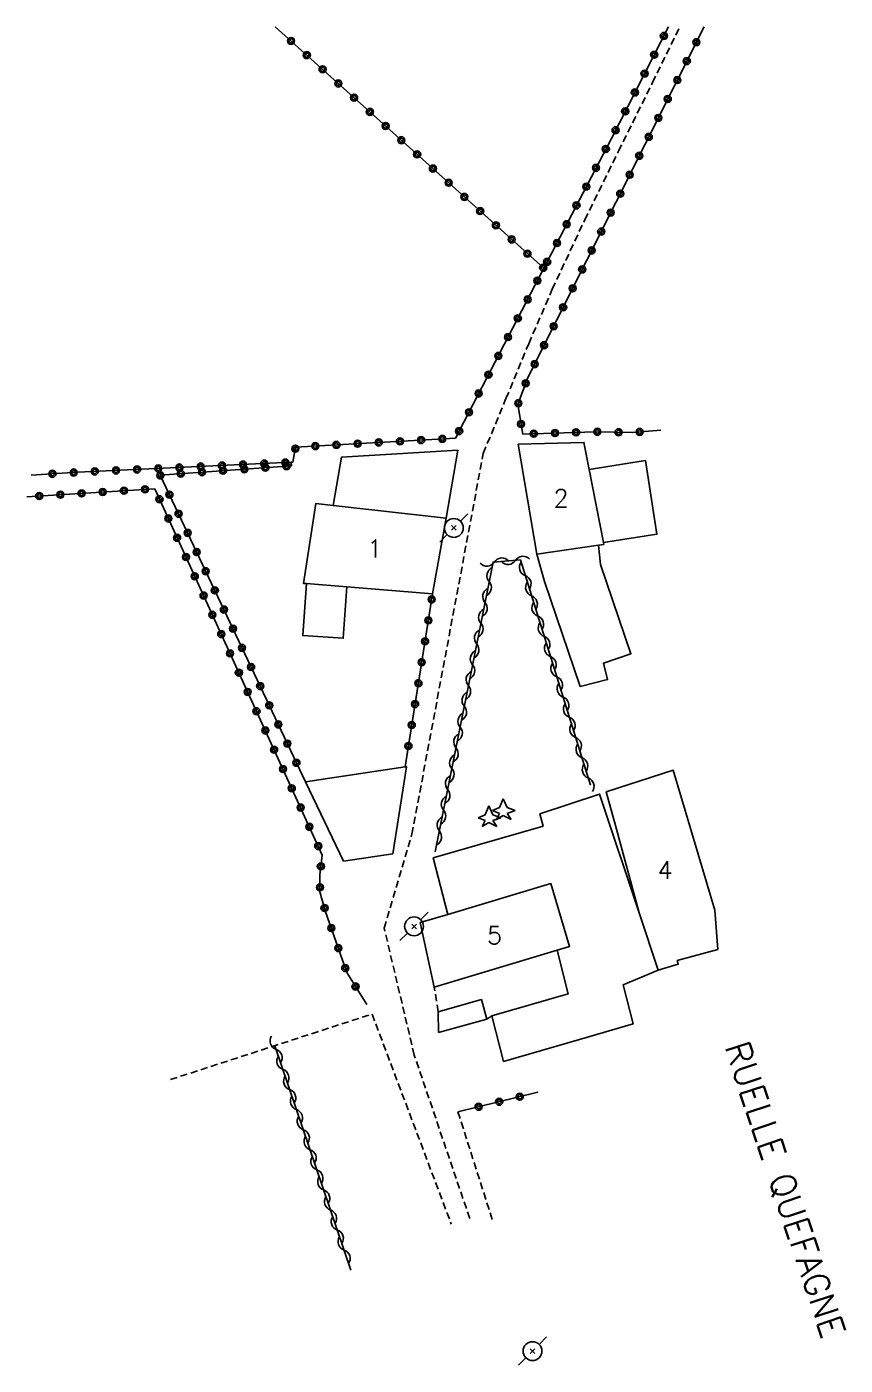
# Model space of a CAD drawing. Header units: millimetres. Extents: x 134000 to 134763, y 129004 to 130000.
# Drawn here: x 134236.9 to 134294.8, y 129905.3 to 130000 of the extents above; entities that cross this region are included whole.
import ezdxf
from ezdxf.enums import TextEntityAlignment as Align

# ---------------------------------------------------------------- set-up
doc = ezdxf.new("R2010")
doc.units = ezdxf.units.MM
doc.linetypes.add('DASHED', pattern=[0.75, 0.5, -0.25])
doc.layers.get('0').update_dxf_attribs({"linetype": 'CONTINUOUS'})
for name, color, linetype in [('W0001', 6, 'DASHED'), ('W0070', 7, 'DASHED'), ('W0101', 7, 'CONTINUOUS'), ('W0104', 1, 'CONTINUOUS'), ('W0112', 1, 'DASHED'), ('W0132', 7, 'CONTINUOUS'), ('W0303', 7, 'CONTINUOUS'), ('W0310', 3, 'CONTINUOUS'), ('W0323', 7, 'CONTINUOUS'), ('W0473', 7, 'CONTINUOUS'), ('W0989', 7, 'CONTINUOUS'), ('W0991', 7, 'CONTINUOUS')]:
    doc.layers.add(name, color=color, linetype=linetype)
doc.styles.get("Standard").update_dxf_attribs({"font": 'romans.shx', "width": 0.85})

# ---------------------------------------------------------------- blocks, each defined once
blk = doc.blocks.new('T473')
for p, q in [((0.500001, 0.500001), (1.000002, 1.000002)), ((-0.166667, 0.166667), (0.166667, -0.166667)), ((-0.166667, -0.166667), (0.166667, 0.166667)), ((-1.000002, -1.000002), (-0.500001, -0.500001))]:
    blk.add_line(p, q)
blk.add_ellipse((0, 0), major_axis=(0.471405, 0.471405), ratio=1, start_param=5.497787144, end_param=11.780972451)
blk = doc.blocks.new('T303')
for p, q in [((-0.765, 0), (-0.278, 0.209)), ((-0.278, -0.209), (-0.765, 0)), ((-0.278, 0.209), (0, 0.835)), ((0, 0.835), (0.278, 0.209)), ((0.278, 0.209), (0.835, 0)), ((0.835, 0), (0.278, -0.209)), ((-0.487, -0.626), (-0.278, -0.209)), ((0, -0.348), (-0.487, -0.626)), ((0.557, -0.626), (0, -0.348)), ((0.278, -0.209), (0.557, -0.626))]:
    blk.add_line(p, q)
blk = doc.blocks.new('t323o')
at = {"color": 0, "linetype": 'Continuous'}
for radius in [0.25, 0.15]:
    blk.add_circle((0, 0), radius, dxfattribs=at)
blk = doc.blocks.new('t310o')
at = {"color": 0, "linetype": 'Continuous'}
for centre, start, end in [((-0.5, 0.375), 216.8699, 323.1304), ((0.5, -0.375), 36.8699, 143.1303)]:
    blk.add_arc(centre, 0.625, start, end, dxfattribs=at)

msp = doc.modelspace()

# ---------------------------------------------------------------- linework, layer by layer
at = {"layer": 'W0001'}
msp.add_lwpolyline([(134268.206, 129915.639), (134264.279, 129927.219), (134262.147, 129936.202), (134264.115, 129942.857), (134269.159, 129969.803)], dxfattribs=at)
at = {"layer": 'W0070'}
msp.add_lwpolyline([(134269.159, 129969.803), (134270.768, 129973.685), (134272.377, 129977.568), (134274.045, 129981.423), (134276.335, 129986.331), (134278.724, 129991.194), (134281.136, 129996.046), (134283.065, 130000)], dxfattribs=at)
at = {"layer": 'W0101'}
for points in [[(134271.626, 129970.466), (134276.287, 129970.582), (134276.658, 129968.674), (134277.665, 129963.492), (134277.69, 129963.361), (134277.32, 129963.307), (134272.957, 129962.675)], [(134272.957, 129962.675), (134271.626, 129970.466)], [(134265.579, 129959.873), (134259.507, 129960.358), (134256.649, 129960.586), (134256.434, 129960.603), (134257.319, 129966.263), (134258.546, 129966.125), (134266.542, 129965.225)], [(134266.542, 129965.225), (134265.579, 129959.873)], [(134280.182, 129937.277), (134278.506, 129943.475), (134277.862, 129945.856), (134282.605, 129947.384), (134285.542, 129937.484)], [(134264.703, 129936.59), (134266.643, 129937.172), (134273.932, 129939.357), (134275.267, 129934.905), (134274.386, 129934.641), (134265.685, 129932.032)], [(134280.182, 129937.277), (134281.531, 129933.235)], [(134285.542, 129937.484), (134285.75, 129934.69)], [(134265.685, 129932.032), (134264.703, 129936.59)], [(134285.75, 129934.69), (134282.889, 129933.917), (134282.959, 129933.659), (134281.531, 129933.235)]]:
    msp.add_lwpolyline(points, dxfattribs=at)
at = {"layer": 'W0104'}
for points in [[(134258.546, 129966.125), (134259.133, 129969.543), (134267.366, 129970.029), (134266.542, 129965.225)], [(134276.658, 129968.674), (134280.629, 129969.289), (134281.436, 129964.076), (134277.665, 129963.492)], [(134259.507, 129960.358), (134259.253, 129956.714), (134256.393, 129956.913), (134256.649, 129960.586)], [(134266.643, 129937.172), (134265.627, 129941.166), (134273.397, 129943.408), (134273.174, 129944.284), (134277.375, 129945.686), (134280.182, 129937.277)], [(134281.531, 129933.235), (134279.057, 129932.185), (134279.761, 129929.418), (134275.958, 129928.32), (134270.592, 129926.772), (134269.773, 129929.99), (134275.173, 129931.548), (134274.386, 129934.641)]]:
    msp.add_lwpolyline(points, dxfattribs=at)
for points in [[(134259.278, 129940.941), (134256.584, 129946.55), (134263.629, 129947.614), (134263.733, 129947.63), (134262.759, 129941.467)], [(134266.002, 129928.804), (134265.98, 129930.288), (134269.026, 129931.141), (134269.413, 129929.759)]]:
    msp.add_lwpolyline(points, close=True, dxfattribs=at)
at = {"layer": 'W0112'}
for points in [[(134265.98, 129930.288), (134265.685, 129932.032)], [(134247.031, 129925.483), (134261.292, 129930.119), (134266.897, 129915.255)], [(134269.413, 129929.759), (134269.773, 129929.99)], [(134267.371, 129923.198), (134269.805, 129915.542)]]:
    msp.add_lwpolyline(points, dxfattribs=at)
at = {"layer": 'W0132'}
msp.add_lwpolyline([(134277.32, 129963.307), (134277.464, 129961.935), (134279.612, 129955.628), (134277.667, 129954.966), (134277.961, 129953.789), (134276.025, 129953.305), (134273.497, 129960.728), (134272.957, 129962.675)], dxfattribs=at)
at = {"layer": 'W0310'}
for points in [[(134265.761, 129941.606), (134269.85, 129962.105), (134271.784, 129962.26), (134276.742, 129946.316)], [(134259.796, 129911.992), (134254.414, 129927.873)]]:
    msp.add_lwpolyline(points, dxfattribs=at)
at = {"layer": 'W0323'}
for points in [[(134282.265, 130000), (134278.222, 129992.1), (134273.442, 129982.903), (134267.194, 129970.883), (134255.881, 129970.242), (134255.682, 129969.178), (134255.575, 129969.173), (134240.477, 129968.47), (134237.181, 129968.267)], [(134273.442, 129982.903), (134254.446, 130000)], [(134284.782, 130000), (134272.291, 129975.122), (134271.606, 129973.274), (134271.952, 129971.173), (134277.089, 129971.336), (134279.703, 129971.279), (134281.723, 129971.451)], [(134256.584, 129946.55), (134246.3, 129968.274), (134255.587, 129968.917), (134255.575, 129969.173)], [(134260.919, 129930.799), (134259.504, 129933.05), (134257.981, 129937.435), (134257.608, 129938.782), (134257.588, 129939.969), (134257.773, 129941.374), (134245.912, 129967.301), (134236.862, 129966.73)], [(134265.579, 129959.873), (134263.629, 129947.614)], [(134273.026, 129924.584), (134273.026, 129924.584), (134267.371, 129923.198)]]:
    msp.add_lwpolyline(points, dxfattribs=at)

# ---------------------------------------------------------------- block references
at = {"layer": 'W0303', "rotation": 359.9999899820874}
for p in [(134269.565, 129944.019), (134270.575, 129944.52)]:
    msp.add_blockref('T303', p, dxfattribs=at)
at = {"layer": 'W0310'}
for p, rotation in [((134269.947, 129962.113), 4.582163562638124), ((134269.576, 129960.729), 78.71909600892931), ((134271.442, 129962.233), 4.582163562638124), ((134272.128, 129961.155), 287.2737802191053), ((134272.573, 129959.723), 287.2737802191053), ((134269.282, 129959.258), 78.71909600892931), ((134273.018, 129958.291), 287.2737802191053), ((134268.989, 129957.787), 78.71909600892931), ((134268.695, 129956.316), 78.71909600892931), ((134273.464, 129956.858), 287.2737802191053), ((134273.909, 129955.426), 287.2737802191053), ((134268.402, 129954.845), 78.71909600892931), ((134268.108, 129953.374), 78.71909600892931), ((134274.355, 129953.994), 287.2737802191053), ((134274.8, 129952.561), 287.2737802191053), ((134267.815, 129951.903), 78.71909600892931), ((134267.522, 129950.432), 78.71909600892931), ((134275.245, 129951.129), 287.2737802191053), ((134275.691, 129949.696), 287.2737802191053), ((134267.228, 129948.961), 78.71909600892931), ((134266.935, 129947.49), 78.71909600892931), ((134276.136, 129948.264), 287.2737802191053), ((134276.582, 129946.832), 287.2737802191053), ((134266.641, 129946.019), 78.71909600892931), ((134266.348, 129944.548), 78.71909600892931), ((134266.054, 129943.077), 78.71909600892931), ((134254.5, 129927.619), 108.7229083268904), ((134254.982, 129926.198), 108.7229083268904), ((134255.463, 129924.778), 108.7229083268904), ((134255.945, 129923.357), 108.7229083268904), ((134256.426, 129921.936), 108.7229083268904), ((134256.908, 129920.516), 108.7229083268904), ((134257.389, 129919.095), 108.7229083268904), ((134257.871, 129917.674), 108.7229083268904), ((134258.352, 129916.254), 108.7229083268904), ((134258.834, 129914.833), 108.7229083268904), ((134259.315, 129913.413), 108.7229083268904)]:
    msp.add_blockref('t310o', p, dxfattribs=dict(at, rotation=rotation))
at = {"layer": 'W0323'}
for p, rotation in [((134281.936, 129999.356), 242.8956609698557), ((134255.561, 129998.997), 138.0112170485584), ((134284.235, 129998.91), 243.3397807248968), ((134256.676, 129997.993), 138.0112170485584), ((134281.252, 129998.021), 242.8956609698557), ((134283.562, 129997.57), 243.3397807248968), ((134257.791, 129996.99), 138.0112170485584), ((134280.569, 129996.685), 242.8956609698557), ((134258.906, 129995.986), 138.0112170485584), ((134282.889, 129996.229), 243.3397807248968), ((134260.021, 129994.983), 138.0112170485584), ((134279.886, 129995.35), 242.8956609698557), ((134282.215, 129994.889), 243.3397807248968), ((134261.136, 129993.979), 138.0112170485584), ((134279.202, 129994.015), 242.8956609698557), ((134262.251, 129992.976), 138.0112170485584), ((134278.519, 129992.68), 242.8956609698557), ((134281.542, 129993.548), 243.3397807248968), ((134263.366, 129991.972), 138.0112170485584), ((134280.869, 129992.208), 243.3397807248968), ((134264.481, 129990.969), 138.0112170485584), ((134277.831, 129991.347), 242.537535033546), ((134280.196, 129990.867), 243.3397807248968), ((134265.596, 129989.965), 138.0112170485584), ((134277.139, 129990.016), 242.537535033546), ((134266.71, 129988.962), 138.0112170485584), ((134279.523, 129989.527), 243.3397807248968), ((134267.825, 129987.958), 138.0112170485584), ((134276.447, 129988.685), 242.537535033546), ((134278.85, 129988.186), 243.3397807248968), ((134268.94, 129986.955), 138.0112170485584), ((134275.755, 129987.354), 242.537535033546), ((134275.064, 129986.023), 242.537535033546), ((134278.177, 129986.846), 243.3397807248968), ((134270.055, 129985.951), 138.0112170485584), ((134277.504, 129985.505), 243.3397807248968), ((134271.17, 129984.948), 138.0112170485584), ((134274.372, 129984.692), 242.537535033546), ((134276.831, 129984.165), 243.3397807248968), ((134272.285, 129983.944), 138.0112170485584), ((134273.68, 129983.361), 242.537535033546), ((134273.4, 129982.941), 138.0112170485584), ((134276.158, 129982.824), 243.3397807248968), ((134272.988, 129982.03), 242.5345742175127), ((134275.485, 129981.484), 243.3397807248968), ((134272.296, 129980.699), 242.5345742175127), ((134271.605, 129979.368), 242.5345742175127), ((134274.812, 129980.143), 243.3397807248968), ((134274.139, 129978.802), 243.3397807248968), ((134270.913, 129978.037), 242.5345742175127), ((134273.466, 129977.462), 243.3397807248968), ((134270.221, 129976.706), 242.5345742175127), ((134272.793, 129976.121), 243.3397807248968), ((134269.529, 129975.375), 242.5345742175127), ((134272.158, 129974.764), 249.6617178443203), ((134268.837, 129974.044), 242.5345742175127), ((134271.637, 129973.358), 249.6617178443203), ((134268.146, 129972.714), 242.5345742175127), ((134271.835, 129971.882), 279.3517298120423), ((134267.454, 129971.383), 242.5345742175127), ((134272.733, 129971.198), 1.817418652960467), ((134274.232, 129971.245), 1.817418652960467), ((134275.732, 129971.293), 1.817418652960467), ((134277.231, 129971.333), 358.7508255717435), ((134278.731, 129971.3), 358.7508255717435), ((134280.228, 129971.324), 4.8669110489655), ((134255.862, 129970.138), 259.4063572208963), ((134257.273, 129970.321), 183.2429388956848), ((134258.771, 129970.406), 183.2429388956848), ((134260.268, 129970.491), 183.2429388956848), ((134261.766, 129970.575), 183.2429388956848), ((134263.263, 129970.66), 183.2429388956848), ((134264.761, 129970.745), 183.2429388956848), ((134266.259, 129970.83), 183.2429388956848), ((134252.162, 129969.014), 182.6659068567313), ((134253.661, 129969.084), 182.6659068567313), ((134255.159, 129969.154), 182.6659068567313), ((134238.679, 129968.359), 183.5190292416218), ((134240.176, 129968.451), 183.5190292416218), ((134241.674, 129968.526), 182.6659068567313), ((134243.172, 129968.595), 182.6659068567313), ((134244.671, 129968.665), 182.6659068567313), ((134246.169, 129968.735), 182.6659068567313), ((134246.315, 129968.242), 115.3325695098852), ((134247.667, 129968.805), 182.6659068567313), ((134247.761, 129968.375), 3.960642447403232), ((134249.166, 129968.875), 182.6659068567313), ((134249.258, 129968.479), 3.960642447403232), ((134250.664, 129968.944), 182.6659068567313), ((134250.754, 129968.582), 3.960642447403232), ((134252.251, 129968.686), 3.960642447403232), ((134253.747, 129968.79), 3.960642447403232), ((134255.243, 129968.893), 3.960642447403232), ((134243.73, 129967.163), 183.6098668010478), ((134245.227, 129967.258), 183.6098668010478), ((134237.742, 129966.786), 183.6098668010478), ((134239.239, 129966.88), 183.6098668010478), ((134240.736, 129966.974), 183.6098668010478), ((134242.233, 129967.069), 183.6098668010478), ((134246.251, 129966.561), 114.5829936760721), ((134246.957, 129966.886), 115.3325695098852), ((134246.875, 129965.197), 114.5829936760721), ((134247.599, 129965.531), 115.3325695098852), ((134247.499, 129963.833), 114.5829936760721), ((134248.241, 129964.175), 115.3325695098852), ((134248.123, 129962.469), 114.5829936760721), ((134248.882, 129962.819), 115.3325695098852), ((134249.524, 129961.463), 115.3325695098852), ((134248.747, 129961.105), 114.5829936760721), ((134249.371, 129959.741), 114.5829936760721), ((134250.166, 129960.108), 115.3325695098852), ((134250.808, 129958.752), 115.3325695098852), ((134265.514, 129959.465), 260.9618640016238), ((134249.995, 129958.377), 114.5829936760721), ((134265.278, 129957.984), 260.9618640016238), ((134250.619, 129957.012), 114.5829936760721), ((134251.45, 129957.396), 115.3325695098852), ((134252.091, 129956.04), 115.3325695098852), ((134265.043, 129956.502), 260.9618640016238), ((134251.243, 129955.648), 114.5829936760721), ((134264.807, 129955.021), 260.9618640016238), ((134251.867, 129954.284), 114.5829936760721), ((134252.733, 129954.685), 115.3325695098852), ((134252.491, 129952.92), 114.5829936760721), ((134253.375, 129953.329), 115.3325695098852), ((134264.572, 129953.54), 260.9618640016238), ((134254.017, 129951.973), 115.3325695098852), ((134264.336, 129952.058), 260.9618640016238), ((134253.115, 129951.556), 114.5829936760721), ((134253.739, 129950.192), 114.5829936760721), ((134254.659, 129950.617), 115.3325695098852), ((134264.1, 129950.577), 260.9618640016238), ((134255.3, 129949.262), 115.3325695098852), ((134263.865, 129949.095), 260.9618640016238), ((134254.363, 129948.828), 114.5829936760721), ((134254.987, 129947.464), 114.5829936760721), ((134255.942, 129947.906), 115.3325695098852), ((134255.611, 129946.1), 114.5829936760721), ((134256.235, 129944.736), 114.5829936760721), ((134256.859, 129943.372), 114.5829936760721), ((134257.483, 129942.008), 114.5829936760721), ((134257.668, 129940.578), 82.49886796292097), ((134257.603, 129939.084), 90.96529668888014), ((134257.928, 129937.627), 105.4780303747634), ((134258.408, 129936.206), 109.1531577920658), ((134258.9, 129934.789), 109.1531577920658), ((134259.392, 129933.372), 109.1531577920658), ((134260.121, 129932.069), 122.1538589619619), ((134268.828, 129923.555), 193.7713186073695), ((134270.285, 129923.912), 193.7713186073695), ((134271.742, 129924.269), 193.7713186073695)]:
    msp.add_blockref('t323o', p, dxfattribs=dict(at, rotation=rotation))
at = {"layer": 'W0473'}
for p in [(134267.077, 129964.528), (134264.264, 129936.326)]:
    msp.add_blockref('T473', p, dxfattribs=at)
at = {"layer": 'W0473', "rotation": 359.9999899820874}
msp.add_blockref('T473', (134272.645, 129906.264), dxfattribs=at)

# ---------------------------------------------------------------- texts
at = {"layer": 'W0989'}
msp.add_text('RUELLE QUEFAGNE', height=1.75, rotation=288.43469, dxfattribs=at).set_placement((134286.232, 129927.818))
at = {"layer": 'W0991'}
for s, p in [('2', (134274.665, 129966.629)), ('1', (134261.486, 129963.068)), ('4', (134282.03, 129940.31)), ('5', (134269.963, 129935.694))]:
    msp.add_text(s, height=1.25, dxfattribs=at).set_placement(p, align=Align.MIDDLE_CENTER)

doc.saveas('drawing.dxf')
